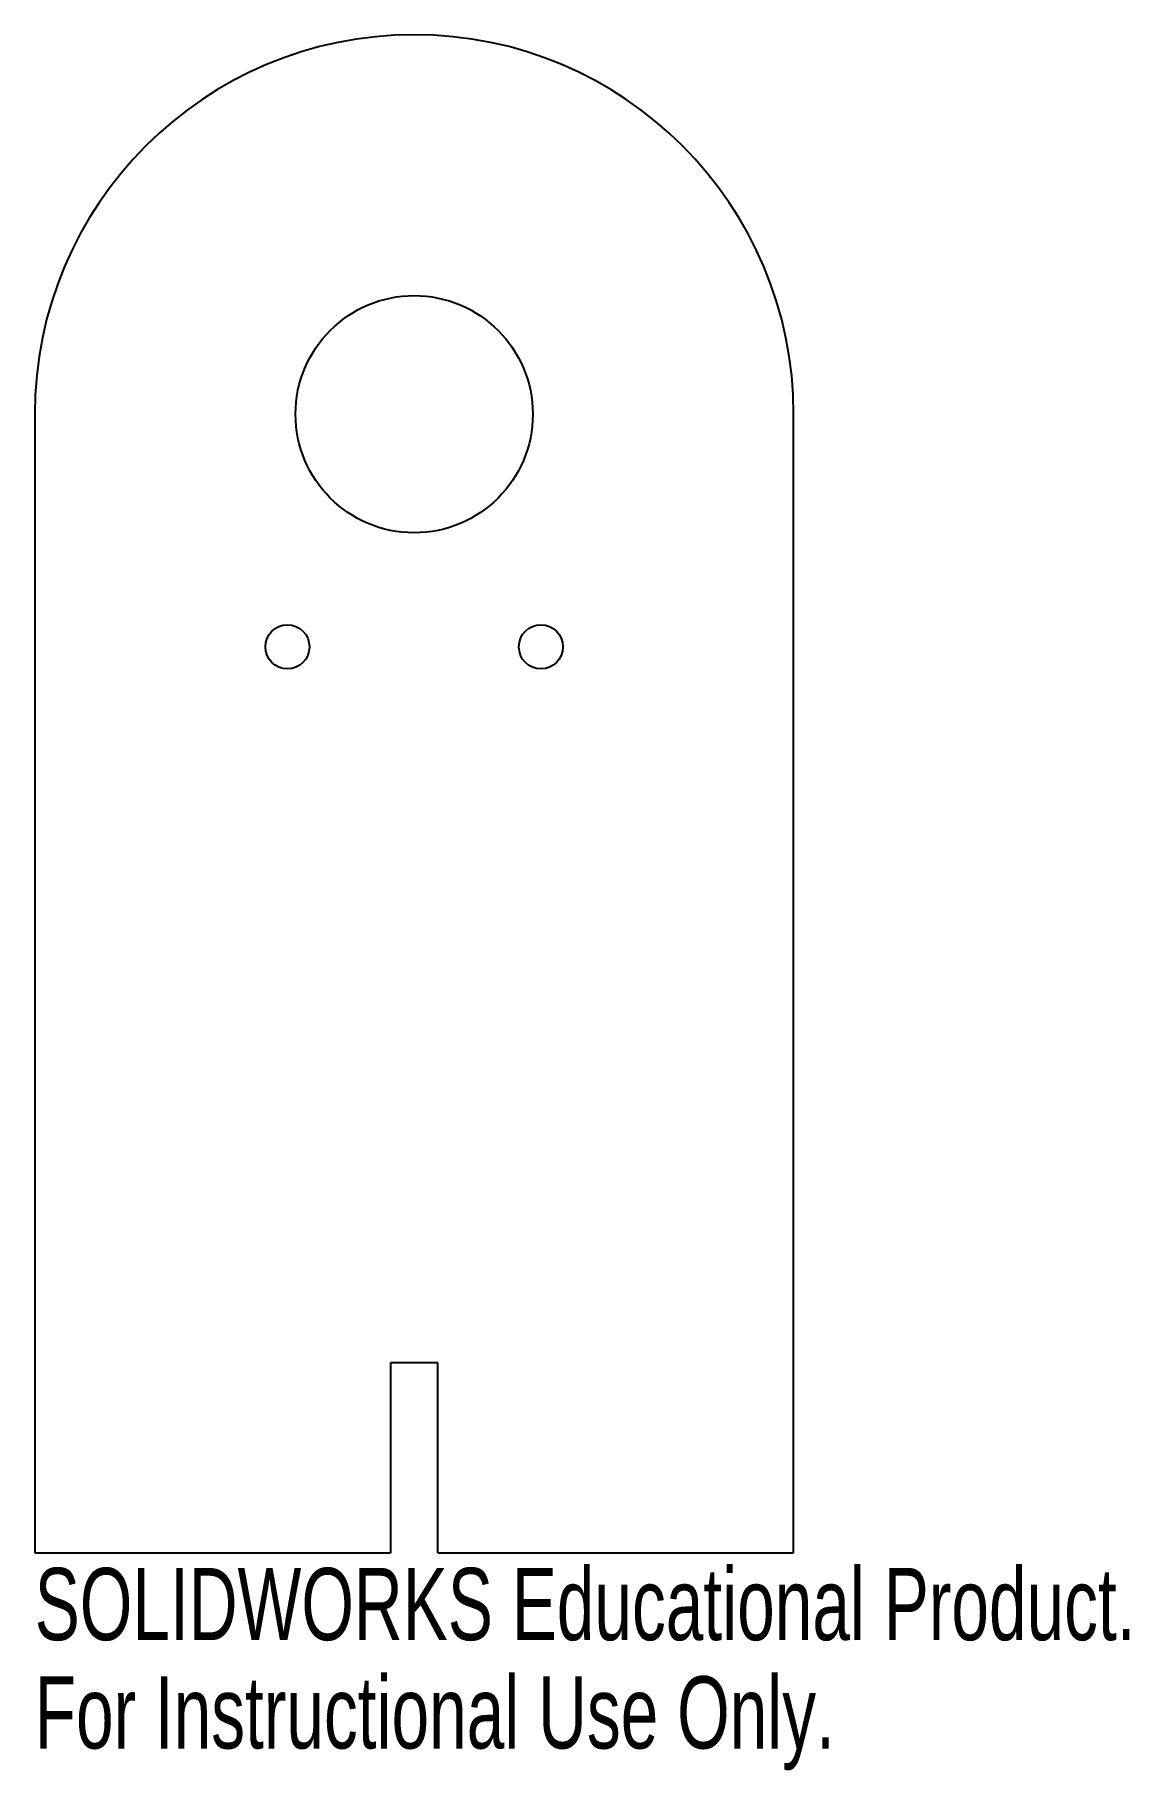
# Model space of a CAD drawing. Header units: inches. Extents: x 0 to 2.88, y -0.57 to 4.
import ezdxf

# ---------------------------------------------------------------- set-up
doc = ezdxf.new("R2010")
doc.units = ezdxf.units.IN
doc.header["$MEASUREMENT"] = 0
doc.styles.add('SLDTEXTSTYLE0', font='TXT', dxfattribs={"width": 0.7})

msp = doc.modelspace()

# ---------------------------------------------------------------- linework, layer by layer
at = {"color": 7, "linetype": 'Continuous', "lineweight": 25}
for p, q in [((0, 3), (0, 0)), ((2, 0), (2, 3)), ((1.0625, 0.5), (0.9375, 0.5)), ((0.9375, 0.5), (0.9375, 0)), ((1.0625, 0), (1.0625, 0.5)), ((0, 0), (0.9375, 0)), ((1.0625, 0), (2, 0))]:
    msp.add_line(p, q, dxfattribs=at)
for centre, radius in [((1, 3), 0.3125), ((0.666, 2.387), 0.058), ((1.334, 2.387), 0.058)]:
    msp.add_circle(centre, radius, dxfattribs=at)
msp.add_arc((1, 3), 1, 0, 180, dxfattribs=at)

# ---------------------------------------------------------------- texts
at = {"color": 7, "linetype": 'Continuous', "char_height": 0.1903, "attachment_point": 1, "style": 'SLDTEXTSTYLE0'}
for s, insert in [('SOLIDWORKS Educational Product.', (0, -0.0401)), ('For Instructional Use Only.', (0, -0.3256))]:
    msp.add_mtext(s, dxfattribs=dict(at, insert=insert))

doc.saveas('drawing.dxf')
